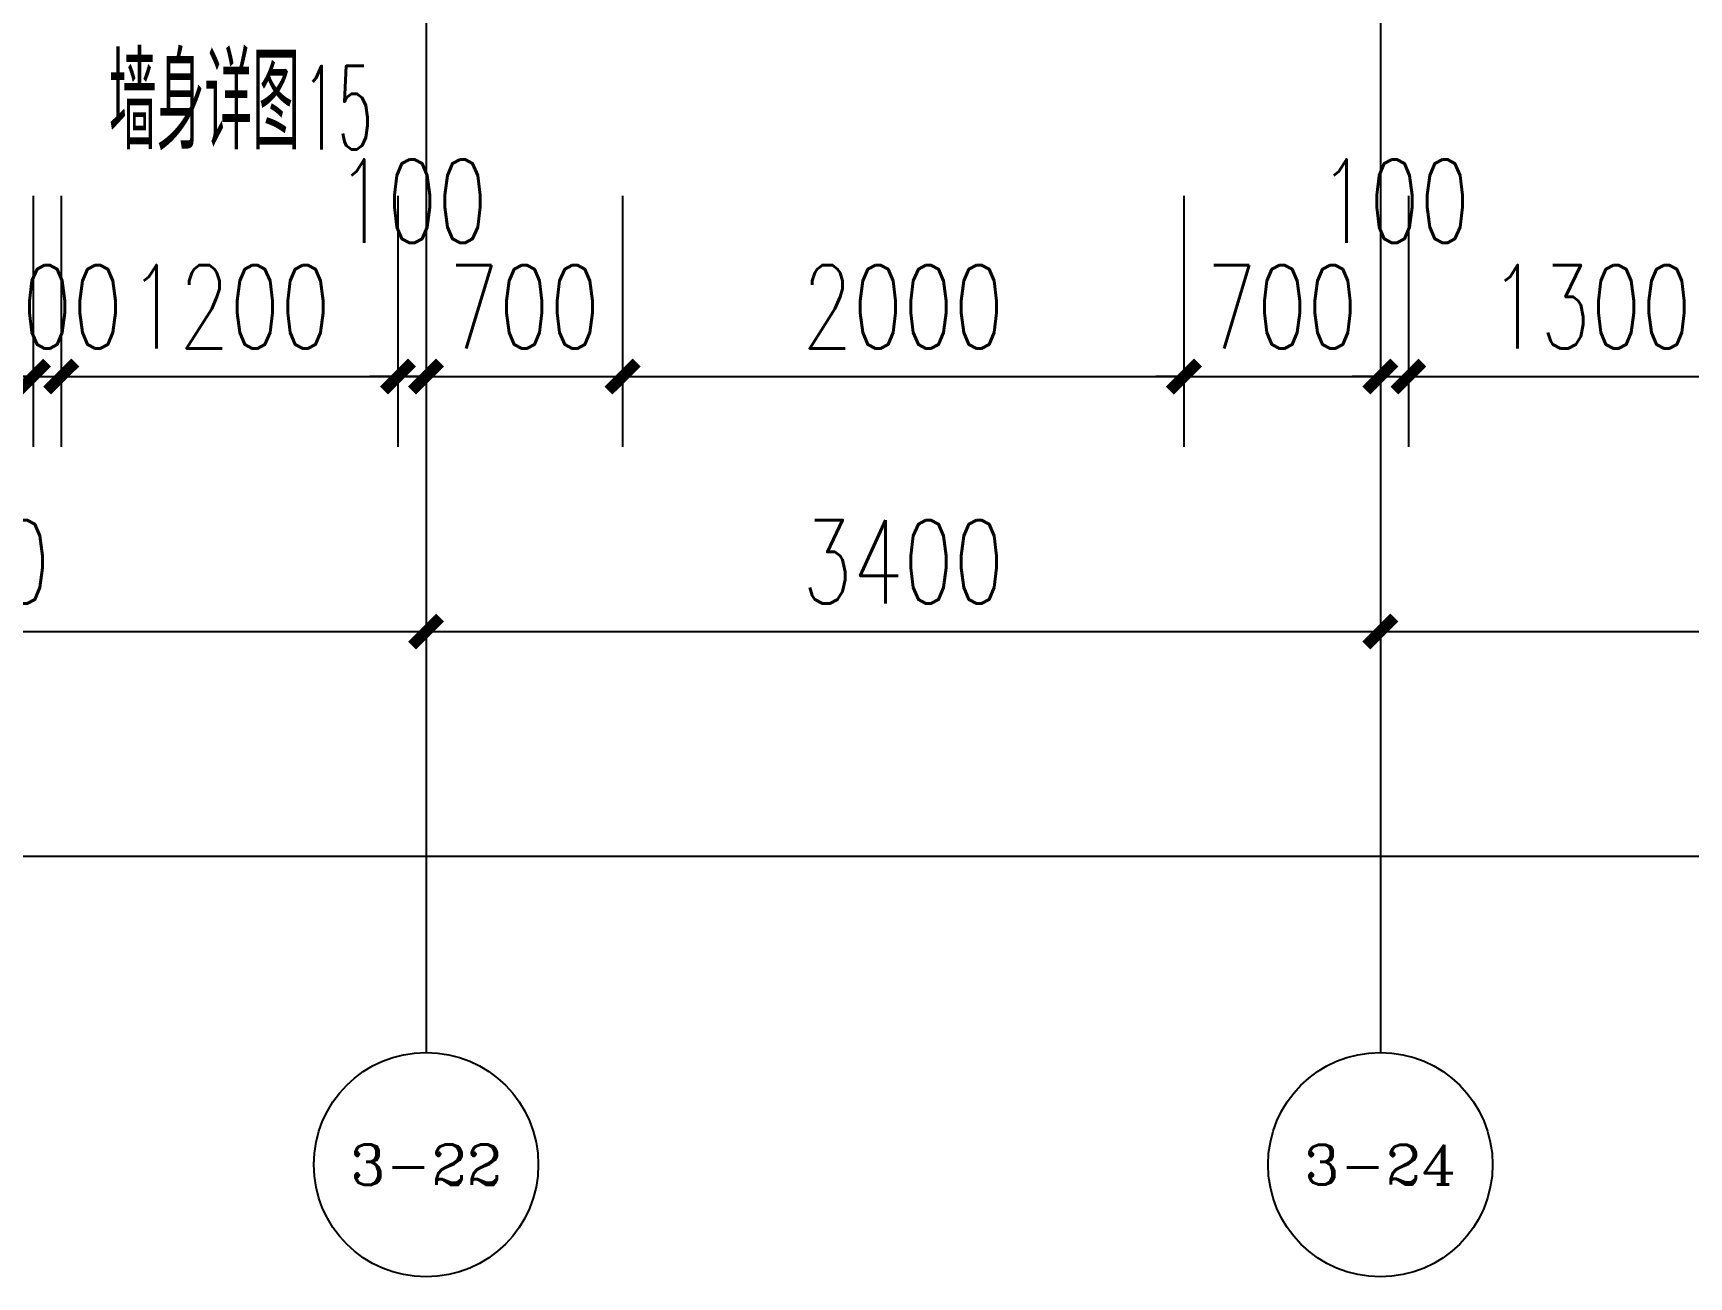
# Model space of a CAD drawing. Extents: x -59851 to 653804, y -249523 to 437614.
# Drawn here: x -8114 to -2214, y -117103 to -112670 of the extents above; entities that cross this region are included whole.
import ezdxf
from ezdxf.enums import TextEntityAlignment as Align

# ---------------------------------------------------------------- set-up
doc = ezdxf.new("R2010")
doc.units = 0
doc.header["$LTSCALE"] = 1000
doc.header["$MEASUREMENT"] = 0
for name, color, linetype in [('A-第三道尺寸线', 105, 'Continuous'), ('AXIS', 3, 'Continuous'), ('AXIS_TEXT', 7, 'Continuous'), ('PUB_TEXT', 7, 'Continuous')]:
    doc.layers.add(name, color=color, linetype=linetype)
doc.styles.add('_TCH_AXIS', font='COMPLEX', dxfattribs={"bigfont": 'GBCBIG'})
doc.styles.add('_TCH_DIM', font='SIMPLEX.shx', dxfattribs={"width": 0.7, "bigfont": 'GBCBIG.shx'})
doc.styles.add('_TCH_DIM_T3', font='SIMPLEX.shx', dxfattribs={"width": 0.705882, "bigfont": 'GBCBIG.shx'})
doc.styles.add('COMPLEX', font='COMPLEX')
doc.dimstyles.new('_TCH_ARCH&&100', dxfattribs={"dimtxt": 297.5, "dimasz": 100, "dimexe": 250, "dimexo": 300, "dimgap": 100, "dimtad": 1, "dimdec": 0, "dimzin": 0, "dimdsep": 46, "dimtxsty": '_TCH_DIM_T3', "dimblk": 'ARCHTICK', "dimcen": 0.09, "dimclrt": 7, "dimazin": 2, "dimtfac": 1, "dimtdec": 0, "dimtix": 1, "dimtmove": 2, "dimatfit": 3, "dimfxl": 0, "dimtolj": 1, "dimtzin": 0, "dimarcsym": 0})

# ---------------------------------------------------------------- blocks, each defined once
blk = doc.blocks.new('_ArchTick')
at = {"color": 0, "linetype": 'ByBlock', "const_width": 0.4}
blk.add_lwpolyline([(-0.5, -0.5), (0.5, 0.5)], dxfattribs=at)
blk = doc.blocks.new('*D1773')
at = {"layer": 'A-第三道尺寸线', "color": 0, "lineweight": -2, "transparency": 16777216}
for p, q in [((-3213.7, -113250), (-3213.7, -114143.6)), ((-1913.7, -113250), (-1913.7, -114143.6)), ((-3213.7, -113893.6), (-1913.7, -113893.6))]:
    blk.add_line(p, q, dxfattribs=at)
at = {"layer": 'Defpoints', "color": 0, "transparency": 16777216}
for p in [(-3213.7, -112950), (-1913.7, -112950), (-1913.7, -113893.6)]:
    blk.add_point(p, dxfattribs=at)
at = {"layer": 'A-第三道尺寸线', "color": 0, "lineweight": -2, "transparency": 16777216, "xscale": 100, "yscale": 100, "zscale": 100, "rotation": 180}
blk.add_blockref('_ArchTick', (-3213.7, -113893.6), dxfattribs=at)
at = {"layer": 'A-第三道尺寸线', "color": 0, "lineweight": -2, "transparency": 16777216, "xscale": 100, "yscale": 100, "zscale": 100}
blk.add_blockref('_ArchTick', (-1913.7, -113893.6), dxfattribs=at)
at = {"layer": 'A-第三道尺寸线', "color": 7, "transparency": 16777216, "insert": (-2563.7, -113644.9), "char_height": 297.5, "attachment_point": 5, "style": '_TCH_DIM_T3'}
blk.add_mtext('\\A1;1300', dxfattribs=at)
blk = doc.blocks.new('*D1774')
at = {"layer": 'A-第三道尺寸线', "color": 0, "lineweight": -2, "transparency": 16777216}
for p, q in [((-3313.7, -113250), (-3313.7, -114143.6)), ((-3213.7, -113250), (-3213.7, -114143.6)), ((-3313.7, -113893.6), (-3413.7, -113893.6)), ((-3313.7, -113893.6), (-3213.7, -113893.6)), ((-3213.7, -113893.6), (-3113.7, -113893.6))]:
    blk.add_line(p, q, dxfattribs=at)
at = {"layer": 'Defpoints', "color": 0, "transparency": 16777216}
for p in [(-3313.7, -112950), (-3213.7, -112950), (-3213.7, -113893.6)]:
    blk.add_point(p, dxfattribs=at)
at = {"layer": 'A-第三道尺寸线', "color": 0, "lineweight": -2, "transparency": 16777216, "xscale": 100, "yscale": 100, "zscale": 100}
blk.add_blockref('_ArchTick', (-3313.7, -113893.6), dxfattribs=at)
at = {"layer": 'A-第三道尺寸线', "color": 0, "lineweight": -2, "transparency": 16777216, "xscale": 100, "yscale": 100, "zscale": 100, "rotation": 180}
blk.add_blockref('_ArchTick', (-3213.7, -113893.6), dxfattribs=at)
at = {"layer": 'A-第三道尺寸线', "color": 7, "transparency": 16777216, "insert": (-3263.7, -113268.6), "char_height": 297.5, "attachment_point": 5, "style": '_TCH_DIM_T3'}
blk.add_mtext('\\A1;100', dxfattribs=at)
blk = doc.blocks.new('*D1775')
at = {"layer": 'A-第三道尺寸线', "color": 0, "lineweight": -2, "transparency": 16777216}
for p, q in [((-4013.7, -113250), (-4013.7, -114143.6)), ((-3313.7, -113250), (-3313.7, -114143.6)), ((-4013.7, -113893.6), (-4113.7, -113893.6)), ((-4013.7, -113893.6), (-3313.7, -113893.6)), ((-3313.7, -113893.6), (-3213.7, -113893.6))]:
    blk.add_line(p, q, dxfattribs=at)
at = {"layer": 'Defpoints', "color": 0, "transparency": 16777216}
for p in [(-4013.7, -112950), (-3313.7, -112950), (-3313.7, -113893.6)]:
    blk.add_point(p, dxfattribs=at)
at = {"layer": 'A-第三道尺寸线', "color": 0, "lineweight": -2, "transparency": 16777216, "xscale": 100, "yscale": 100, "zscale": 100}
blk.add_blockref('_ArchTick', (-4013.7, -113893.6), dxfattribs=at)
at = {"layer": 'A-第三道尺寸线', "color": 0, "lineweight": -2, "transparency": 16777216, "xscale": 100, "yscale": 100, "zscale": 100, "rotation": 180}
blk.add_blockref('_ArchTick', (-3313.7, -113893.6), dxfattribs=at)
at = {"layer": 'A-第三道尺寸线', "color": 7, "transparency": 16777216, "insert": (-3663.7, -113644.9), "char_height": 297.5, "attachment_point": 5, "style": '_TCH_DIM_T3'}
blk.add_mtext('\\A1;700', dxfattribs=at)
blk = doc.blocks.new('*D1776')
at = {"layer": 'A-第三道尺寸线', "color": 0, "lineweight": -2, "transparency": 16777216}
for p, q in [((-6013.7, -113250), (-6013.7, -114143.6)), ((-4013.7, -113250), (-4013.7, -114143.6)), ((-6013.7, -113893.6), (-4013.7, -113893.6))]:
    blk.add_line(p, q, dxfattribs=at)
at = {"layer": 'Defpoints', "color": 0, "transparency": 16777216}
for p in [(-6013.7, -112950), (-4013.7, -112950), (-4013.7, -113893.6)]:
    blk.add_point(p, dxfattribs=at)
at = {"layer": 'A-第三道尺寸线', "color": 0, "lineweight": -2, "transparency": 16777216, "xscale": 100, "yscale": 100, "zscale": 100, "rotation": 180}
blk.add_blockref('_ArchTick', (-6013.7, -113893.6), dxfattribs=at)
at = {"layer": 'A-第三道尺寸线', "color": 0, "lineweight": -2, "transparency": 16777216, "xscale": 100, "yscale": 100, "zscale": 100}
blk.add_blockref('_ArchTick', (-4013.7, -113893.6), dxfattribs=at)
at = {"layer": 'A-第三道尺寸线', "color": 7, "transparency": 16777216, "insert": (-5013.7, -113644.9), "char_height": 297.5, "attachment_point": 5, "style": '_TCH_DIM_T3'}
blk.add_mtext('\\A1;2000', dxfattribs=at)
blk = doc.blocks.new('*D1777')
at = {"layer": 'A-第三道尺寸线', "color": 0, "lineweight": -2, "transparency": 16777216}
for p, q in [((-6713.7, -113250), (-6713.7, -114143.6)), ((-6013.7, -113250), (-6013.7, -114143.6)), ((-6713.7, -113893.6), (-6813.7, -113893.6)), ((-6713.7, -113893.6), (-6013.7, -113893.6)), ((-6013.7, -113893.6), (-5913.7, -113893.6))]:
    blk.add_line(p, q, dxfattribs=at)
at = {"layer": 'Defpoints', "color": 0, "transparency": 16777216}
for p in [(-6713.7, -112950), (-6013.7, -112950), (-6013.7, -113893.6)]:
    blk.add_point(p, dxfattribs=at)
at = {"layer": 'A-第三道尺寸线', "color": 0, "lineweight": -2, "transparency": 16777216, "xscale": 100, "yscale": 100, "zscale": 100}
blk.add_blockref('_ArchTick', (-6713.7, -113893.6), dxfattribs=at)
at = {"layer": 'A-第三道尺寸线', "color": 0, "lineweight": -2, "transparency": 16777216, "xscale": 100, "yscale": 100, "zscale": 100, "rotation": 180}
blk.add_blockref('_ArchTick', (-6013.7, -113893.6), dxfattribs=at)
at = {"layer": 'A-第三道尺寸线', "color": 7, "transparency": 16777216, "insert": (-6363.7, -113644.9), "char_height": 297.5, "attachment_point": 5, "style": '_TCH_DIM_T3'}
blk.add_mtext('\\A1;700', dxfattribs=at)
blk = doc.blocks.new('*D1778')
at = {"layer": 'A-第三道尺寸线', "color": 0, "lineweight": -2, "transparency": 16777216}
for p, q in [((-6813.7, -113250), (-6813.7, -114143.6)), ((-6713.7, -113250), (-6713.7, -114143.6)), ((-6813.7, -113893.6), (-6913.7, -113893.6)), ((-6813.7, -113893.6), (-6713.7, -113893.6)), ((-6713.7, -113893.6), (-6613.7, -113893.6))]:
    blk.add_line(p, q, dxfattribs=at)
at = {"layer": 'Defpoints', "color": 0, "transparency": 16777216}
for p in [(-6813.7, -112950), (-6713.7, -112950), (-6713.7, -113893.6)]:
    blk.add_point(p, dxfattribs=at)
at = {"layer": 'A-第三道尺寸线', "color": 0, "lineweight": -2, "transparency": 16777216, "xscale": 100, "yscale": 100, "zscale": 100}
blk.add_blockref('_ArchTick', (-6813.7, -113893.6), dxfattribs=at)
at = {"layer": 'A-第三道尺寸线', "color": 0, "lineweight": -2, "transparency": 16777216, "xscale": 100, "yscale": 100, "zscale": 100, "rotation": 180}
blk.add_blockref('_ArchTick', (-6713.7, -113893.6), dxfattribs=at)
at = {"layer": 'A-第三道尺寸线', "color": 7, "transparency": 16777216, "insert": (-6763.7, -113268.6), "char_height": 297.5, "attachment_point": 5, "style": '_TCH_DIM_T3'}
blk.add_mtext('\\A1;100', dxfattribs=at)
blk = doc.blocks.new('*D1779')
at = {"layer": 'A-第三道尺寸线', "color": 0, "lineweight": -2, "transparency": 16777216}
for p, q in [((-8013.7, -113250), (-8013.7, -114143.6)), ((-6813.7, -113250), (-6813.7, -114143.6)), ((-8013.7, -113893.6), (-6813.7, -113893.6))]:
    blk.add_line(p, q, dxfattribs=at)
at = {"layer": 'Defpoints', "color": 0, "transparency": 16777216}
for p in [(-8013.7, -112950), (-6813.7, -112950), (-6813.7, -113893.6)]:
    blk.add_point(p, dxfattribs=at)
at = {"layer": 'A-第三道尺寸线', "color": 0, "lineweight": -2, "transparency": 16777216, "xscale": 100, "yscale": 100, "zscale": 100, "rotation": 180}
blk.add_blockref('_ArchTick', (-8013.7, -113893.6), dxfattribs=at)
at = {"layer": 'A-第三道尺寸线', "color": 0, "lineweight": -2, "transparency": 16777216, "xscale": 100, "yscale": 100, "zscale": 100}
blk.add_blockref('_ArchTick', (-6813.7, -113893.6), dxfattribs=at)
at = {"layer": 'A-第三道尺寸线', "color": 7, "transparency": 16777216, "insert": (-7413.7, -113644.9), "char_height": 297.5, "attachment_point": 5, "style": '_TCH_DIM_T3'}
blk.add_mtext('\\A1;1200', dxfattribs=at)
blk = doc.blocks.new('*D1780')
at = {"layer": 'A-第三道尺寸线', "color": 0, "lineweight": -2, "transparency": 16777216}
for p, q in [((-8113.7, -113250), (-8113.7, -114143.6)), ((-8013.7, -113250), (-8013.7, -114143.6)), ((-8113.7, -113893.6), (-8213.7, -113893.6)), ((-8113.7, -113893.6), (-8013.7, -113893.6)), ((-8013.7, -113893.6), (-7913.7, -113893.6))]:
    blk.add_line(p, q, dxfattribs=at)
at = {"layer": 'Defpoints', "color": 0, "transparency": 16777216}
for p in [(-8113.7, -112950), (-8013.7, -112950), (-8013.7, -113893.6)]:
    blk.add_point(p, dxfattribs=at)
at = {"layer": 'A-第三道尺寸线', "color": 0, "lineweight": -2, "transparency": 16777216, "xscale": 100, "yscale": 100, "zscale": 100}
blk.add_blockref('_ArchTick', (-8113.7, -113893.6), dxfattribs=at)
at = {"layer": 'A-第三道尺寸线', "color": 0, "lineweight": -2, "transparency": 16777216, "xscale": 100, "yscale": 100, "zscale": 100, "rotation": 180}
blk.add_blockref('_ArchTick', (-8013.7, -113893.6), dxfattribs=at)
at = {"layer": 'A-第三道尺寸线', "color": 7, "transparency": 16777216, "insert": (-8063.7, -113644.9), "char_height": 297.5, "attachment_point": 5, "style": '_TCH_DIM_T3'}
blk.add_mtext('\\A1;100', dxfattribs=at)
blk = doc.blocks.new('*D1781')
at = {"layer": 'A-第三道尺寸线', "color": 0, "lineweight": -2, "transparency": 16777216}
for p, q in [((-9613.7, -113250), (-9613.7, -114143.6)), ((-8113.7, -113250), (-8113.7, -114143.6)), ((-9613.7, -113893.6), (-8113.7, -113893.6))]:
    blk.add_line(p, q, dxfattribs=at)
at = {"layer": 'Defpoints', "color": 0, "transparency": 16777216}
for p in [(-9613.7, -112950), (-8113.7, -112950), (-8113.7, -113893.6)]:
    blk.add_point(p, dxfattribs=at)
at = {"layer": 'A-第三道尺寸线', "color": 0, "lineweight": -2, "transparency": 16777216, "xscale": 100, "yscale": 100, "zscale": 100, "rotation": 180}
blk.add_blockref('_ArchTick', (-9613.7, -113893.6), dxfattribs=at)
at = {"layer": 'A-第三道尺寸线', "color": 0, "lineweight": -2, "transparency": 16777216, "xscale": 100, "yscale": 100, "zscale": 100}
blk.add_blockref('_ArchTick', (-8113.7, -113893.6), dxfattribs=at)
at = {"layer": 'A-第三道尺寸线', "color": 7, "transparency": 16777216, "insert": (-8863.7, -113644.9), "char_height": 297.5, "attachment_point": 5, "style": '_TCH_DIM_T3'}
blk.add_mtext('\\A1;1500', dxfattribs=at)
blk = doc.blocks.new('*D3176')
at = {"layer": 'AXIS', "color": 0, "lineweight": -2, "transparency": 16777216}
for p, q in [((-10113.7, -112602.6), (-10113.7, -115052.6)), ((-6713.7, -112602.6), (-6713.7, -115052.6)), ((-10113.7, -114802.6), (-6713.7, -114802.6))]:
    blk.add_line(p, q, dxfattribs=at)
at = {"layer": 'Defpoints', "color": 0, "transparency": 16777216}
for p in [(-10113.7, -112302.6), (-6713.7, -112302.6), (-6713.7, -114802.6)]:
    blk.add_point(p, dxfattribs=at)
at = {"layer": 'AXIS', "color": 0, "lineweight": -2, "transparency": 16777216, "xscale": 100, "yscale": 100, "zscale": 100, "rotation": 180}
blk.add_blockref('_ArchTick', (-10113.7, -114802.6), dxfattribs=at)
at = {"layer": 'AXIS', "color": 0, "lineweight": -2, "transparency": 16777216, "xscale": 100, "yscale": 100, "zscale": 100}
blk.add_blockref('_ArchTick', (-6713.7, -114802.6), dxfattribs=at)
at = {"layer": 'AXIS', "color": 7, "transparency": 16777216, "insert": (-8413.7, -114553.9), "char_height": 297.5, "attachment_point": 5, "style": '_TCH_DIM_T3'}
blk.add_mtext('\\A1;3400', dxfattribs=at)
blk = doc.blocks.new('*D3177')
at = {"layer": 'AXIS', "color": 0, "lineweight": -2, "transparency": 16777216}
for p, q in [((-6713.7, -112602.6), (-6713.7, -115052.6)), ((-3313.7, -112602.6), (-3313.7, -115052.6)), ((-6713.7, -114802.6), (-3313.7, -114802.6))]:
    blk.add_line(p, q, dxfattribs=at)
at = {"layer": 'Defpoints', "color": 0, "transparency": 16777216}
for p in [(-6713.7, -112302.6), (-3313.7, -112302.6), (-3313.7, -114802.6)]:
    blk.add_point(p, dxfattribs=at)
at = {"layer": 'AXIS', "color": 0, "lineweight": -2, "transparency": 16777216, "xscale": 100, "yscale": 100, "zscale": 100, "rotation": 180}
blk.add_blockref('_ArchTick', (-6713.7, -114802.6), dxfattribs=at)
at = {"layer": 'AXIS', "color": 0, "lineweight": -2, "transparency": 16777216, "xscale": 100, "yscale": 100, "zscale": 100}
blk.add_blockref('_ArchTick', (-3313.7, -114802.6), dxfattribs=at)
at = {"layer": 'AXIS', "color": 7, "transparency": 16777216, "insert": (-5013.7, -114553.9), "char_height": 297.5, "attachment_point": 5, "style": '_TCH_DIM_T3'}
blk.add_mtext('\\A1;3400', dxfattribs=at)
blk = doc.blocks.new('*D3178')
at = {"layer": 'AXIS', "color": 0, "lineweight": -2, "transparency": 16777216}
for p, q in [((-3313.7, -112602.6), (-3313.7, -115052.6)), ((-313.7, -112602.6), (-313.7, -115052.6)), ((-3313.7, -114802.6), (-313.7, -114802.6))]:
    blk.add_line(p, q, dxfattribs=at)
at = {"layer": 'Defpoints', "color": 0, "transparency": 16777216}
for p in [(-3313.7, -112302.6), (-313.7, -112302.6), (-313.7, -114802.6)]:
    blk.add_point(p, dxfattribs=at)
at = {"layer": 'AXIS', "color": 0, "lineweight": -2, "transparency": 16777216, "xscale": 100, "yscale": 100, "zscale": 100, "rotation": 180}
blk.add_blockref('_ArchTick', (-3313.7, -114802.6), dxfattribs=at)
at = {"layer": 'AXIS', "color": 0, "lineweight": -2, "transparency": 16777216, "xscale": 100, "yscale": 100, "zscale": 100}
blk.add_blockref('_ArchTick', (-313.7, -114802.6), dxfattribs=at)
at = {"layer": 'AXIS', "color": 7, "transparency": 16777216, "insert": (-1813.7, -114553.9), "char_height": 297.5, "attachment_point": 5, "style": '_TCH_DIM_T3'}
blk.add_mtext('\\A1;3000', dxfattribs=at)
blk = doc.blocks.new('*D3181')
at = {"layer": 'AXIS', "color": 0, "lineweight": -2, "transparency": 16777216}
for p, q in [((-30613.7, -114443.6), (-30613.7, -115852.6)), ((4686.3, -114443.6), (4686.3, -115852.6)), ((-30613.7, -115602.6), (4686.3, -115602.6))]:
    blk.add_line(p, q, dxfattribs=at)
at = {"layer": 'Defpoints', "color": 0, "transparency": 16777216}
for p in [(-30613.7, -114143.6), (4686.3, -114143.6), (4686.3, -115602.6)]:
    blk.add_point(p, dxfattribs=at)
at = {"layer": 'AXIS', "color": 0, "lineweight": -2, "transparency": 16777216, "xscale": 100, "yscale": 100, "zscale": 100, "rotation": 180}
blk.add_blockref('_ArchTick', (-30613.7, -115602.6), dxfattribs=at)
at = {"layer": 'AXIS', "color": 0, "lineweight": -2, "transparency": 16777216, "xscale": 100, "yscale": 100, "zscale": 100}
blk.add_blockref('_ArchTick', (4686.3, -115602.6), dxfattribs=at)
at = {"layer": 'AXIS', "color": 7, "transparency": 16777216, "insert": (-12963.7, -115353.9), "char_height": 297.5, "attachment_point": 5, "style": '_TCH_DIM_T3'}
blk.add_mtext('\\A1;35300', dxfattribs=at)
blk = doc.blocks.new('_AXISO')
blk.add_circle((0, 0), 0.5)
at = {"layer": 'AXIS_TEXT', "style": 'COMPLEX', "width": 1.041667}
blk.add_attdef('A', text='', height=0.56, dxfattribs=at).set_placement((-0.25, -0.28), (0.25, -0.28), align=Align.FIT)

msp = doc.modelspace()

# ---------------------------------------------------------------- linework, layer by layer
at = {"layer": 'AXIS'}
for p, q in [((-6713.7, -112302.6), (-6713.7, -116302.6)), ((-3313.7, -112302.6), (-3313.7, -116302.6))]:
    msp.add_line(p, q, dxfattribs=at)

# ---------------------------------------------------------------- block references
ref = msp.add_blockref('_AXISO', (-6713.7, -116702.6), dxfattribs=dict(at, xscale=800, yscale=800, zscale=800))
ref.add_attrib('A', '3-22', dxfattribs={"layer": 'AXIS_TEXT', "height": 143.86, "style": '_TCH_AXIS'}).set_placement((-6984.3, -116774.5), (-6443.1, -116774.5), align=Align.FIT)
ref = msp.add_blockref('_AXISO', (-3313.7, -116702.6), dxfattribs=dict(at, xscale=800, yscale=800, zscale=800))
ref.add_attrib('A', '3-24', dxfattribs={"layer": 'AXIS_TEXT', "height": 140.54, "style": '_TCH_AXIS'}).set_placement((-3584.8, -116772.9), (-3042.7, -116772.9), align=Align.FIT)

# ---------------------------------------------------------------- texts
at = {"layer": 'PUB_TEXT', "style": '_TCH_DIM'}
for s, height, width, p in [('墙身详图', 337.59, 0.7, (-7843.6, -113084)), ('15', 297.5, 0.494118, (-7155.5, -113084))]:
    msp.add_text(s, height=height, dxfattribs=dict(at, width=width)).set_placement(p)

# ---------------------------------------------------------------- dimensions: what is measured, and where the dimension line sits
at = {"layer": 'A-第三道尺寸线'}
for p1, p2, picture, middle in [((-9613.7, -112950), (-8113.7, -112950), '*D1781', (-8863.7, -113644.9)), ((-8113.7, -112950), (-8013.7, -112950), '*D1780', (-8063.7, -113644.9)), ((-8013.7, -112950), (-6813.7, -112950), '*D1779', (-7413.7, -113644.9)), ((-6713.7, -112950), (-6013.7, -112950), '*D1777', (-6363.7, -113644.9)), ((-6013.7, -112950), (-4013.7, -112950), '*D1776', (-5013.7, -113644.9)), ((-4013.7, -112950), (-3313.7, -112950), '*D1775', (-3663.7, -113644.9)), ((-3213.7, -112950), (-1913.7, -112950), '*D1773', (-2563.7, -113644.9))]:
    dim = msp.add_aligned_dim(p1=p1, p2=p2, distance=-943.6, dimstyle='_TCH_ARCH&&100', dxfattribs=at)
    dim.commit()
    dim.dimension.update_dxf_attribs({"geometry": picture, "text_midpoint": middle})
for base, p1, p2, picture, middle in [((-6713.7, -113893.6), (-6813.7, -112950), (-6713.7, -112950), '*D1778', (-6763.7, -113268.6)), ((-3213.7, -113893.6), (-3313.7, -112950), (-3213.7, -112950), '*D1774', (-3263.7, -113268.6))]:
    dim = msp.add_linear_dim(base=base, p1=p1, p2=p2, angle=0, dimstyle='_TCH_ARCH&&100', dxfattribs=at)
    dim.commit()
    dim.dimension.update_dxf_attribs({"geometry": picture, "text_midpoint": middle, "dimtype": 161})
at = {"layer": 'AXIS'}
for p1, p2, distance, picture, middle in [((-10113.7, -112302.6), (-6713.7, -112302.6), -2500, '*D3176', (-8413.7, -114553.9)), ((-6713.7, -112302.6), (-3313.7, -112302.6), -2500, '*D3177', (-5013.7, -114553.9)), ((-3313.7, -112302.6), (-313.7, -112302.6), -2500, '*D3178', (-1813.7, -114553.9)), ((-30613.7, -114143.6), (4686.3, -114143.6), -1459, '*D3181', (-12963.7, -115353.9))]:
    dim = msp.add_aligned_dim(p1=p1, p2=p2, distance=distance, dimstyle='_TCH_ARCH&&100', dxfattribs=at)
    dim.commit()
    dim.dimension.update_dxf_attribs({"geometry": picture, "text_midpoint": middle})

doc.saveas('drawing.dxf')
